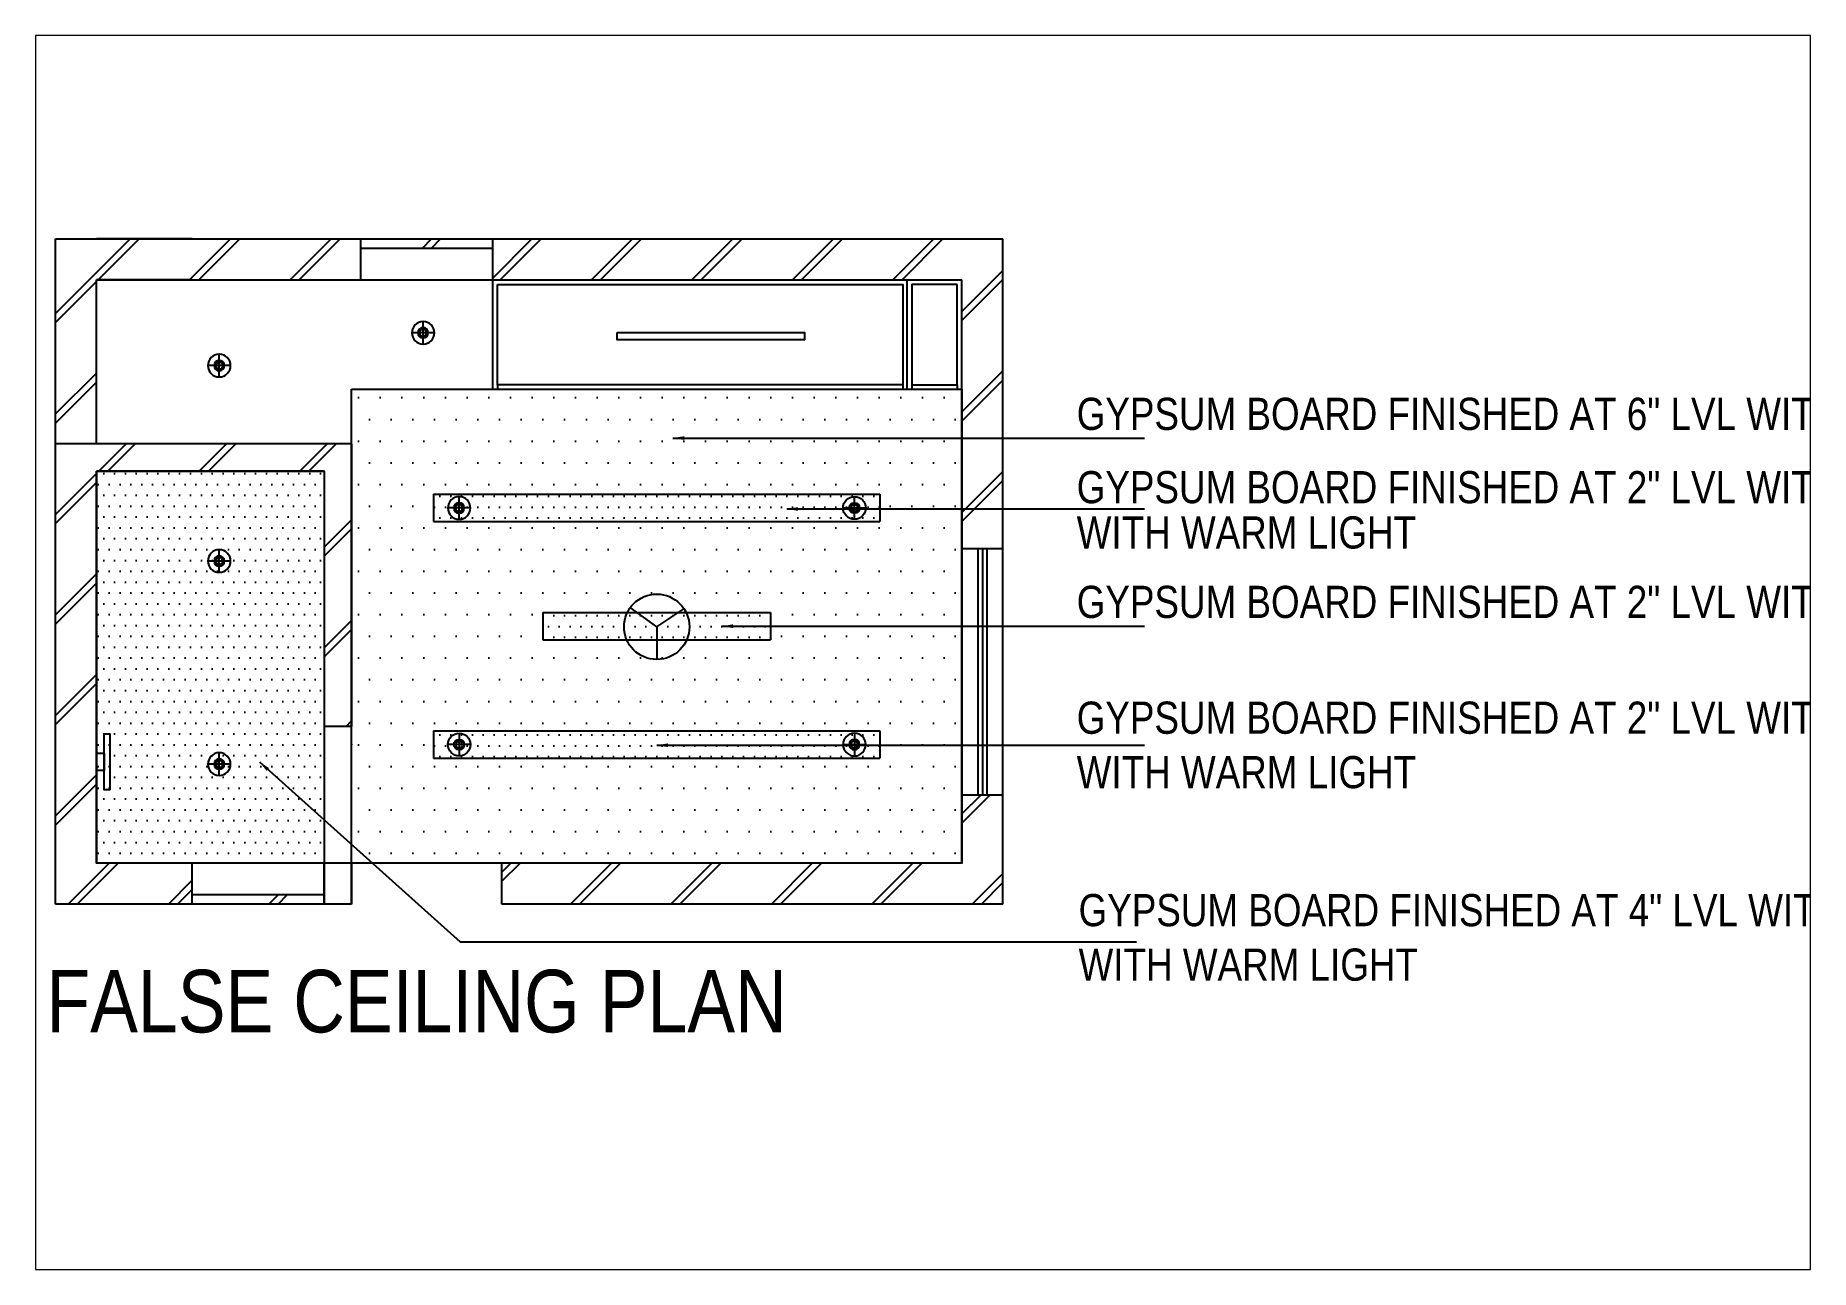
# Paper-space layout 'FC PLAN' of a CAD drawing. Header units: millimetres. Extents: x 29 to 257, y 20 to 178.
# The model-space entities are those that its viewports show. They can reach past a viewport. Long polylines and large blocks are cut down to what shows.
import ezdxf

# ---------------------------------------------------------------- set-up
doc = ezdxf.new("R2010")
doc.units = ezdxf.units.MM
doc.layers.add('TXT', color=7, linetype='Continuous', lineweight=25)
doc.styles.add('stylus BT', font='swissc.ttf')
doc.dimstyles.new('ISO-25', dxfattribs={"dimtxt": 2.5, "dimasz": 2.5, "dimexe": 1.25, "dimexo": 0.625, "dimtad": 1, "dimlunit": 4, "dimtxsty": 'Standard', "dimcen": 2.5, "dimadec": 0, "dimazin": 0, "dimtfac": 1, "dimtmove": 0, "dimatfit": 3, "dimfxl": 1, "dimarcsym": 0})

# ---------------------------------------------------------------- blocks, each defined once
blk = doc.blocks.new('light')
at = {"color": 6}
for p, q in [((4552.7, 610.3), (4552.7, 623.1)), ((4546.3, 616.7), (4559.1, 616.7))]:
    blk.add_line(p, q, dxfattribs=at)
for radius in [6.39, 2.94, 2.94, 1.96]:
    blk.add_circle((4552.7, 616.7), radius, dxfattribs=at)
at = {"color": 6, "linetype": 'ByBlock'}
blk.add_circle((4552.7, 616.7), 6.39, dxfattribs=at)
blk = doc.blocks.new('dcd')
at = {"color": 3}
for points in [[(2926.26, 421.47), (2927.56, 421.47), (2927.56, 409.23), (2926.26, 409.23)], [(2924.62, 417.27), (2926.26, 417.27), (2926.26, 413.43), (2924.62, 413.43)]]:
    blk.add_lwpolyline(points, close=True, dxfattribs=at)

msp = doc.modelspace()

# ---------------------------------------------------------------- hatches: boundary and pattern name
h = msp.add_hatch()
h.set_pattern_fill('JIS_LC_8A', color=256, scale=2, style=0)
h.set_pattern_definition([(45, (807.482, 14.303), (-11.030866, 11.030866), []), (45, (809.482, 14.303), (-11.030866, 11.030866), [])])
h.paths.add_polyline_path([(4012.788, 544.437), (4012.788, 499.437), (4021.788, 499.437), (4021.788, 535.437), (4079.788, 535.437), (4079.788, 544.437)])
h.paths.add_polyline_path([(4012.788, 499.437), (4012.788, 398.437), (4042.788, 398.437), (4042.788, 407.437), (4021.788, 407.437), (4021.788, 493.437), (4071.788, 493.437), (4071.788, 437.437), (4077.788, 437.437), (4077.788, 499.437)])
h.paths.add_polyline_path([(4042.788, 400.437), (4042.788, 398.437), (4071.788, 398.437), (4071.788, 400.437)])
h.paths.add_polyline_path([(4077.788, 407.437), (4071.788, 407.437), (4071.788, 398.437), (4077.788, 398.437)])
h.paths.add_polyline_path([(4220.788, 398.437), (4220.788, 422.437), (4211.788, 422.437), (4211.788, 407.437), (4110.788, 407.437), (4110.788, 398.437)])
h.paths.add_polyline_path([(4211.788, 476.437), (4220.788, 476.437), (4220.788, 544.437), (4108.788, 544.437), (4108.788, 535.437), (4211.788, 535.437)])
h.paths.add_polyline_path([(4079.788, 544.437), (4079.788, 542.437), (4108.788, 542.437), (4108.788, 544.437)])
h = msp.add_hatch()
h.set_pattern_fill('DOTS', color=256, scale=3, style=0)
h.set_pattern_definition([(0, (807.4823, 14.303), (2.38125, 4.7625), [0, -4.7625])])
h.paths.add_polyline_path([(4211.788, 511.437), (4077.788, 511.437), (4077.788, 407.437), (4211.788, 407.437)])
h.paths.add_polyline_path([(4193.788, 488.437), (4193.788, 482.437), (4095.788, 482.437), (4095.788, 488.437)], flags=16)
h.paths.add_polyline_path([(4169.788, 462.437), (4169.788, 456.437), (4119.788, 456.437), (4119.788, 462.437)], flags=16)
h.paths.add_polyline_path([(4193.788, 436.437), (4193.788, 430.437), (4095.788, 430.437), (4095.788, 436.437)], flags=16)
h = msp.add_hatch()
h.set_pattern_fill('DOTS', color=256, scale=1.5, style=0)
h.set_pattern_definition([(0, (807.4823, 14.303), (1.190625, 2.38125), [0, -2.38125])])
h.paths.add_polyline_path([(4071.788, 493.437), (4021.788, 493.437), (4021.788, 407.437), (4071.788, 407.437)])
h = msp.add_hatch()
h.set_pattern_fill('DOTS', color=256, scale=1.5, style=0)
h.set_pattern_definition([(0, (807.4823, 14.0943), (1.190625, 2.38125), [0, -2.38125])])
h.paths.add_polyline_path([(4193.788, 488.229), (4095.788, 488.229), (4095.788, 482.229), (4193.788, 482.229)])
h.paths.add_polyline_path([(4169.788, 462.229), (4119.788, 462.229), (4119.788, 456.229), (4169.788, 456.229)])
h.paths.add_polyline_path([(4193.788, 436.229), (4095.788, 436.229), (4095.788, 430.229), (4193.788, 430.229)])

# ---------------------------------------------------------------- linework, layer by layer
for p, q in [((4012.788, 398.437), (4012.788, 544.437)), ((4012.788, 544.437), (4220.788, 544.437)), ((4042.788, 544.437), (4021.788, 544.437)), ((4079.788, 535.437), (4079.788, 544.437)), ((4079.788, 542.437), (4108.788, 542.437)), ((4108.788, 511.437), (4108.788, 544.437)), ((4220.788, 398.437), (4220.788, 544.437)), ((4042.788, 535.437), (4021.788, 535.437)), ((4021.788, 535.437), (4079.788, 535.437)), ((4021.788, 499.437), (4021.788, 535.437)), ((4079.788, 535.437), (4108.788, 535.437)), ((4108.788, 535.437), (4211.788, 535.437)), ((4199.788, 511.437), (4199.788, 535.437)), ((4211.788, 407.437), (4211.788, 535.437)), ((4108.788, 511.437), (4211.788, 511.437)), ((4109.788, 512.437), (4109.788, 511.437)), ((4198.788, 512.437), (4198.788, 511.437)), ((4200.788, 512.437), (4200.788, 511.437)), ((4210.788, 512.437), (4210.788, 511.437)), ((4211.788, 511.437), (4211.788, 407.437)), ((4077.788, 499.437), (4012.788, 499.437)), ((4077.788, 499.437), (4077.788, 437.437)), ((4071.788, 493.437), (4021.788, 493.437)), ((4021.788, 407.437), (4021.788, 493.437)), ((4021.788, 493.437), (4021.788, 407.437)), ((4071.788, 493.437), (4071.788, 437.437)), ((4095.788, 488.437), (4193.788, 488.437)), ((4095.788, 488.437), (4095.788, 482.437)), ((4193.788, 488.437), (4193.788, 482.437)), ((4095.788, 482.437), (4193.788, 482.437)), ((4220.788, 476.437), (4211.788, 476.437)), ((4215.288, 476.437), (4215.288, 422.437)), ((4216.288, 476.437), (4216.288, 422.437)), ((4217.288, 476.437), (4217.288, 422.437)), ((4119.788, 462.437), (4169.788, 462.437)), ((4119.788, 462.437), (4119.788, 456.437)), ((4169.788, 462.437), (4169.788, 456.437)), ((4119.788, 456.437), (4169.788, 456.437)), ((4077.788, 437.437), (4071.788, 437.437)), ((4095.788, 436.437), (4193.788, 436.437)), ((4095.788, 436.437), (4095.788, 430.437)), ((4193.788, 436.437), (4193.788, 430.437)), ((4095.788, 430.437), (4193.788, 430.437)), ((4211.788, 422.437), (4220.788, 422.437)), ((4042.788, 407.437), (4021.788, 407.437)), ((4042.788, 398.437), (4042.788, 407.437)), ((4077.788, 407.437), (4071.788, 407.437)), ((4071.788, 398.437), (4071.788, 407.437)), ((4071.788, 407.437), (4071.788, 398.437)), ((4077.788, 398.437), (4077.788, 407.437)), ((4077.788, 407.437), (4077.788, 398.437)), ((4211.788, 407.437), (4110.788, 407.437)), ((4110.788, 398.437), (4110.788, 407.437)), ((4077.788, 398.437), (4012.788, 398.437)), ((4071.788, 400.437), (4042.788, 400.437)), ((4220.788, 398.437), (4110.788, 398.437))]:
    msp.add_line(p, q)
at = {"linetype": 'ByBlock'}
for q in [(4138.967, 463.498), (4150.767, 463.269), (4144.788, 452.123)]:
    msp.add_line((4144.788, 459.3), q, dxfattribs=at)
for points in [[(4109.788, 534.437), (4198.788, 534.437), (4198.788, 512.437), (4109.788, 512.437)], [(4210.788, 534.437), (4200.788, 534.437), (4200.788, 512.437), (4210.788, 512.437)], [(4136.087, 523.882), (4177.232, 523.882), (4177.232, 522.278), (4136.087, 522.278)], [(4077.788, 511.437), (4211.788, 511.437), (4211.788, 407.437), (4077.788, 407.437)], [(4021.788, 493.437), (4071.788, 493.437), (4071.788, 407.437), (4021.788, 407.437)]]:
    msp.add_lwpolyline(points, close=True)
msp.add_circle((4144.788, 459.3), 7.177, dxfattribs=at)
for p in [(4077.788, 485.437), (4077.788, 476.771), (4077.788, 459.437), (4077.788, 442.104), (4077.788, 433.437)]:
    msp.add_point(p)

# ---------------------------------------------------------------- block references
at = {"color": 6, "linetype": 'ByBlock', "yscale": 0.3885064834317404, "zscale": 0.3885064834317707}
for p, xscale in [((5862.237, 284.259), -0.3885064834314562), ((5817.482, 277.042), -0.3885064834314562), ((5870.141, 245.789), -0.3885064834314562), ((2419.435, 245.789), 0.3885064834312288), ((5817.482, 234.146), -0.3885064834314562), ((5817.482, 189.568), -0.3885064834314562)]:
    msp.add_blockref('light', p, dxfattribs=dict(at, xscale=xscale))
msp.add_blockref('dcd', (1097.17, 14.303))
at = {"color": 6, "linetype": 'ByBlock', "yscale": 0.3885064834316836, "zscale": 0.3885064834317707, "rotation": 180}
for p, xscale in [((5870.141, 673.029), 0.3885064834314562), ((2419.435, 673.029), -0.3885064834312288)]:
    msp.add_blockref('light', p, dxfattribs=dict(at, xscale=xscale))

# ---------------------------------------------------------------- texts
at = {"layer": 'TXT', "style": 'stylus BT'}
for s, height, p in [('GYPSUM BOARD FINISHED AT 6" LVL WITH', 7.05594, (4236.997, 502.522)), ('GYPSUM BOARD FINISHED AT 2" LVL WITH', 7.05594, (4236.997, 486.423)), ('WITH WARM LIGHT', 7.05594, (4236.997, 476.484)), ('GYPSUM BOARD FINISHED AT 2" LVL WITH', 7.05594, (4236.997, 461.238)), ('GYPSUM BOARD FINISHED AT 2" LVL WITH', 7.05594, (4236.997, 435.815)), ('WITH WARM LIGHT', 7.05594, (4236.997, 423.858)), ('GYPSUM BOARD FINISHED AT 4" LVL WITH', 7.05594, (4237.411, 393.567)), ('WITH WARM LIGHT', 7.05594, (4237.411, 381.61)), ('FALSE CEILING PLAN', 13.73149, (4010.768, 370.255))]:
    msp.add_text(s, height=height, dxfattribs=at).set_placement(p)

# ---------------------------------------------------------------- leaders
for points in [[(4148.329, 500.728), (4251.891, 500.728)], [(4173.332, 485.16), (4251.891, 485.16)], [(4159.059, 459.426), (4251.891, 459.426)], [(4144.788, 433.289), (4251.891, 433.289)], [(4057.534, 429.644), (4101.657, 390.135), (4250.121, 390.135)]]:
    msp.add_leader(points, dimstyle='ISO-25', override={"dimgap": 0.625, "dimtad": 0})

psp = doc.layouts.new('FC PLAN')

# ---------------------------------------------------------------- viewports
at = {"layer": '0', "view_target_point": (3224.221, 589.646)}
psp.add_viewport(center=(142.59, 99.11), size=(228.14, 158.5807), view_center_point=(979.03, -135.996), view_height=270.90931, dxfattribs=at)

doc.saveas('drawing.dxf')
